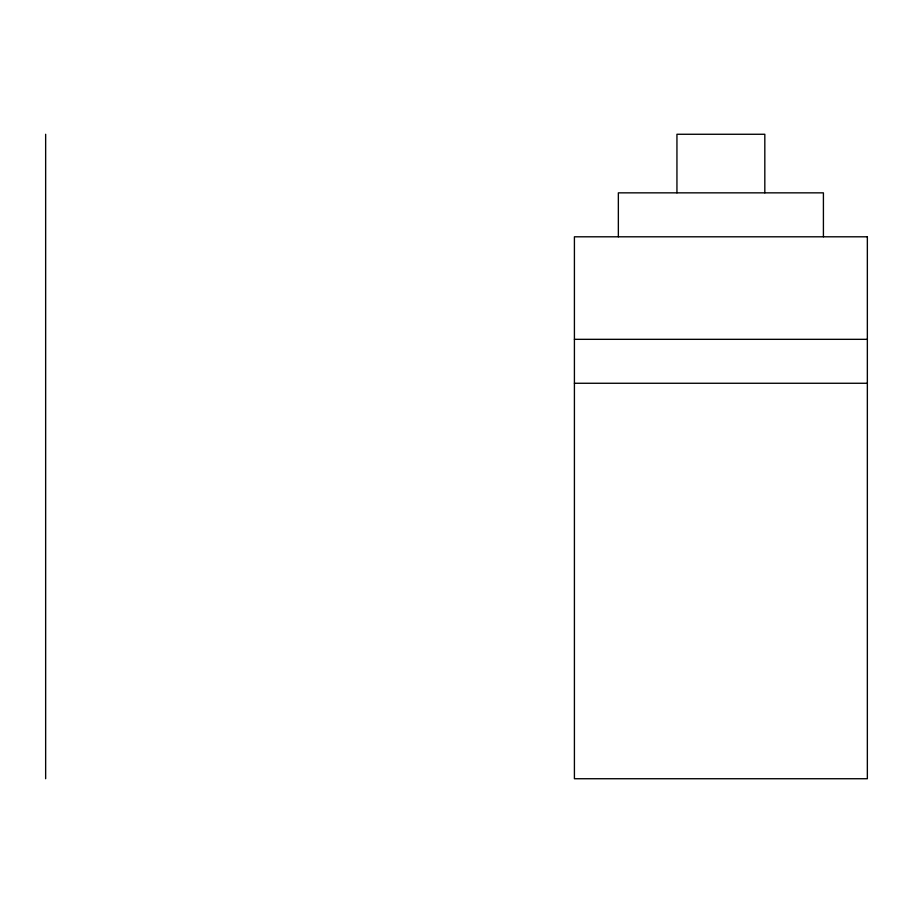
<?xml version="1.0" encoding="UTF-8"?>
<svg xmlns="http://www.w3.org/2000/svg" width="913" height="913" viewBox="0 0 913 913"><rect width="100%" height="100%" fill="white"/><g stroke="black" fill="none" stroke-linecap="round" stroke-linejoin="round"><path stroke-width="1.37" d="M574.414 339.328L867.35 339.328M574.414 383.266L867.35 383.266M823.412 236.798L823.412 192.848L618.352 192.848L618.352 236.798M764.82 192.848L764.82 134.268L676.944 134.268L676.944 192.848M45.65 134.268L45.65 778.732M867.35 236.798L574.414 236.798L574.414 778.732L867.35 778.732L867.35 236.798"/></g></svg>
